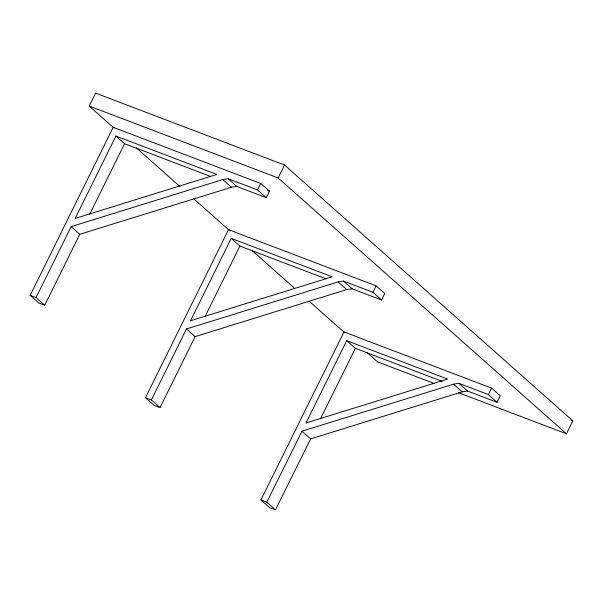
<?xml version="1.0" encoding="UTF-8"?>
<svg xmlns="http://www.w3.org/2000/svg" width="603" height="603" viewBox="0 0 603 603"><rect width="100%" height="100%" fill="white"/><g stroke="black" fill="none" stroke-linecap="round" stroke-linejoin="round"><path stroke-width="0.9" d="M113.839 127.889L89.221 106.045L95.606 93.118L284.51 165.034L572.85 420.879L566.458 433.806L458.393 392.666M44.705 305.276L38.803 303.03L30.15 295.349L113.198 127.316L260.775 183.5L269.428 191.174L266.232 197.641L236.821 186.44L228.168 178.767L222.786 179.566L71.139 226.607L36.052 297.596L44.705 305.276L79.784 234.288L231.439 187.239L236.821 186.44M115.904 136.029L75.194 218.407L216.854 174.455L115.904 136.029L124.557 143.702L210.583 176.453M89.659 214.314L124.557 143.702M160.036 407.613L154.134 405.367L145.489 397.694L228.529 229.66L376.114 285.837L384.759 293.518L381.563 299.977L352.152 288.784L343.506 281.104L338.125 281.903L186.478 328.952L151.391 399.94L160.036 407.613L195.123 336.625L346.77 289.576L352.152 288.784M231.243 238.373L190.525 320.751L332.193 276.8L231.243 238.373L239.888 246.047L325.921 278.797M266.232 197.641L257.579 189.96L260.775 183.5M204.997 316.658L239.888 246.047M566.458 433.806L278.119 177.953L284.51 165.034M275.488 509.882L269.586 507.636L260.933 499.955L343.981 331.929L491.558 388.106L500.204 395.779L497.015 402.246L467.604 391.046L458.951 383.372L453.569 384.171L301.922 431.213L266.835 502.201L275.488 509.882L310.568 438.894L462.215 391.844L467.604 391.046M346.687 340.635L305.977 423.012L447.637 379.068L346.687 340.635L355.34 348.308L442.24 381.39M381.563 299.977L372.918 292.304L376.114 285.837M320.442 418.919L355.34 348.308M497.015 402.246L488.362 394.566L491.558 388.106M89.221 106.045L278.119 177.953M267.664 190.503L269.428 191.174M228.168 178.767L257.579 189.96M343.506 281.104L372.918 292.304M571.094 420.216L572.85 420.879M458.951 383.372L488.362 394.566M434.673 383.636L377.561 361.898L367.016 352.536M30.15 295.349L36.052 297.596M145.489 397.694L151.391 399.94M260.933 499.955L266.835 502.201M453.569 384.171L462.215 391.844M222.786 179.566L231.439 187.239M338.125 281.903L346.77 289.576M136.338 147.856L179.943 186.546M193.307 198.402L229.879 230.851M252.378 250.818L294.573 288.264M309.347 301.364L344.509 332.57M301.922 431.213L310.568 438.894M71.139 226.607L79.784 234.288M186.478 328.952L195.123 336.625"/></g></svg>
